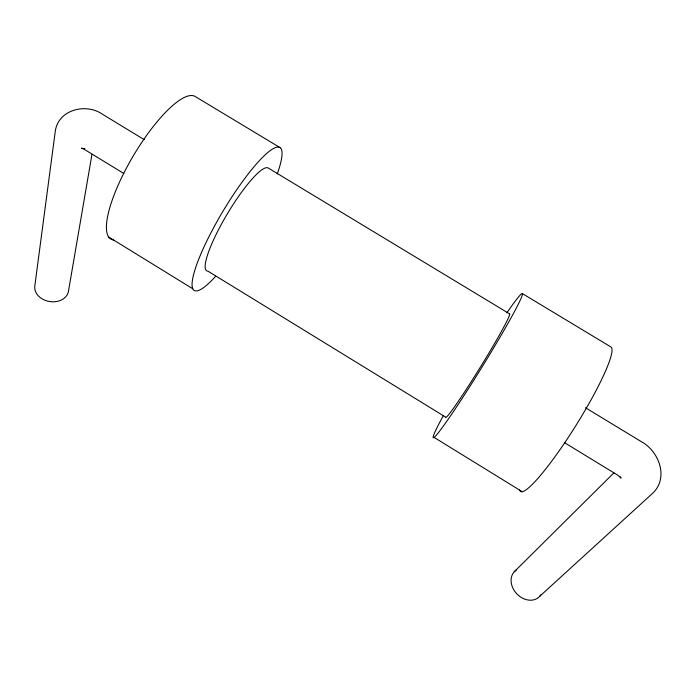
<?xml version="1.0" encoding="UTF-8"?>
<svg xmlns="http://www.w3.org/2000/svg" width="696" height="696" viewBox="0 0 696 696"><rect width="100%" height="100%" fill="white"/><g stroke="black" fill="none" stroke-linecap="round" stroke-linejoin="round"><path stroke-width="1.04" d="M91.959 154.399L68.547 290.754A17.035 13.189 9.1 0 1 50.025 301.603A17.035 13.189 9.1 0 1 34.8 286.056L55.193 131.892C57.707 109.576 86.165 102.521 102.808 114.466L144.333 139.705M514.257 571.755L613.968 472.802M539.722 596.307L653.222 492.768C668.856 477.169 658.799 450.965 641.19 441.577L585.493 407.734M84.755 148.666L81.406 148.187L84.268 149.327L123.844 173.504M280.062 147.63L195.472 96.666A82.841 23.029 -59.4 0 0 130.77 160.202A82.841 23.029 -59.4 0 0 113.692 239.981M522.296 293.555L610.792 346.869A85.225 11.954 -58 0 1 573.173 429.858A85.225 11.954 -58 0 1 519.634 490.001M564.5 442.656L618.126 475.412L621.076 478.169L620.206 476.743M108.541 236.901L192.801 288.796M434.095 437.41L522.244 491.707M540.827 594.828A17.704 14.016 47.1 0 1 517.093 594.132A17.704 14.016 47.1 0 1 516.354 569.989M506.862 312.826A84.721 4.333 -58.3 0 1 511.986 316.158A84.721 4.333 -58.3 0 1 449.268 417.696A84.721 4.333 -58.3 0 1 443.187 415.93M215.716 276.242A83.32 16.06 -59.1 0 1 197.264 263.027A83.32 16.06 -59.1 0 1 257.746 162.464A83.32 16.06 -59.1 0 1 277.199 174.017M509.637 313.896L268.178 167.98A59.917 11.536 -59.1 0 0 225.721 216.595A59.917 11.536 -59.1 0 0 207.947 271.153L445.466 416.991A60.917 3.115 -58.3 0 0 478.265 370.507A60.917 3.115 -58.3 0 0 509.637 313.896"/></g></svg>
